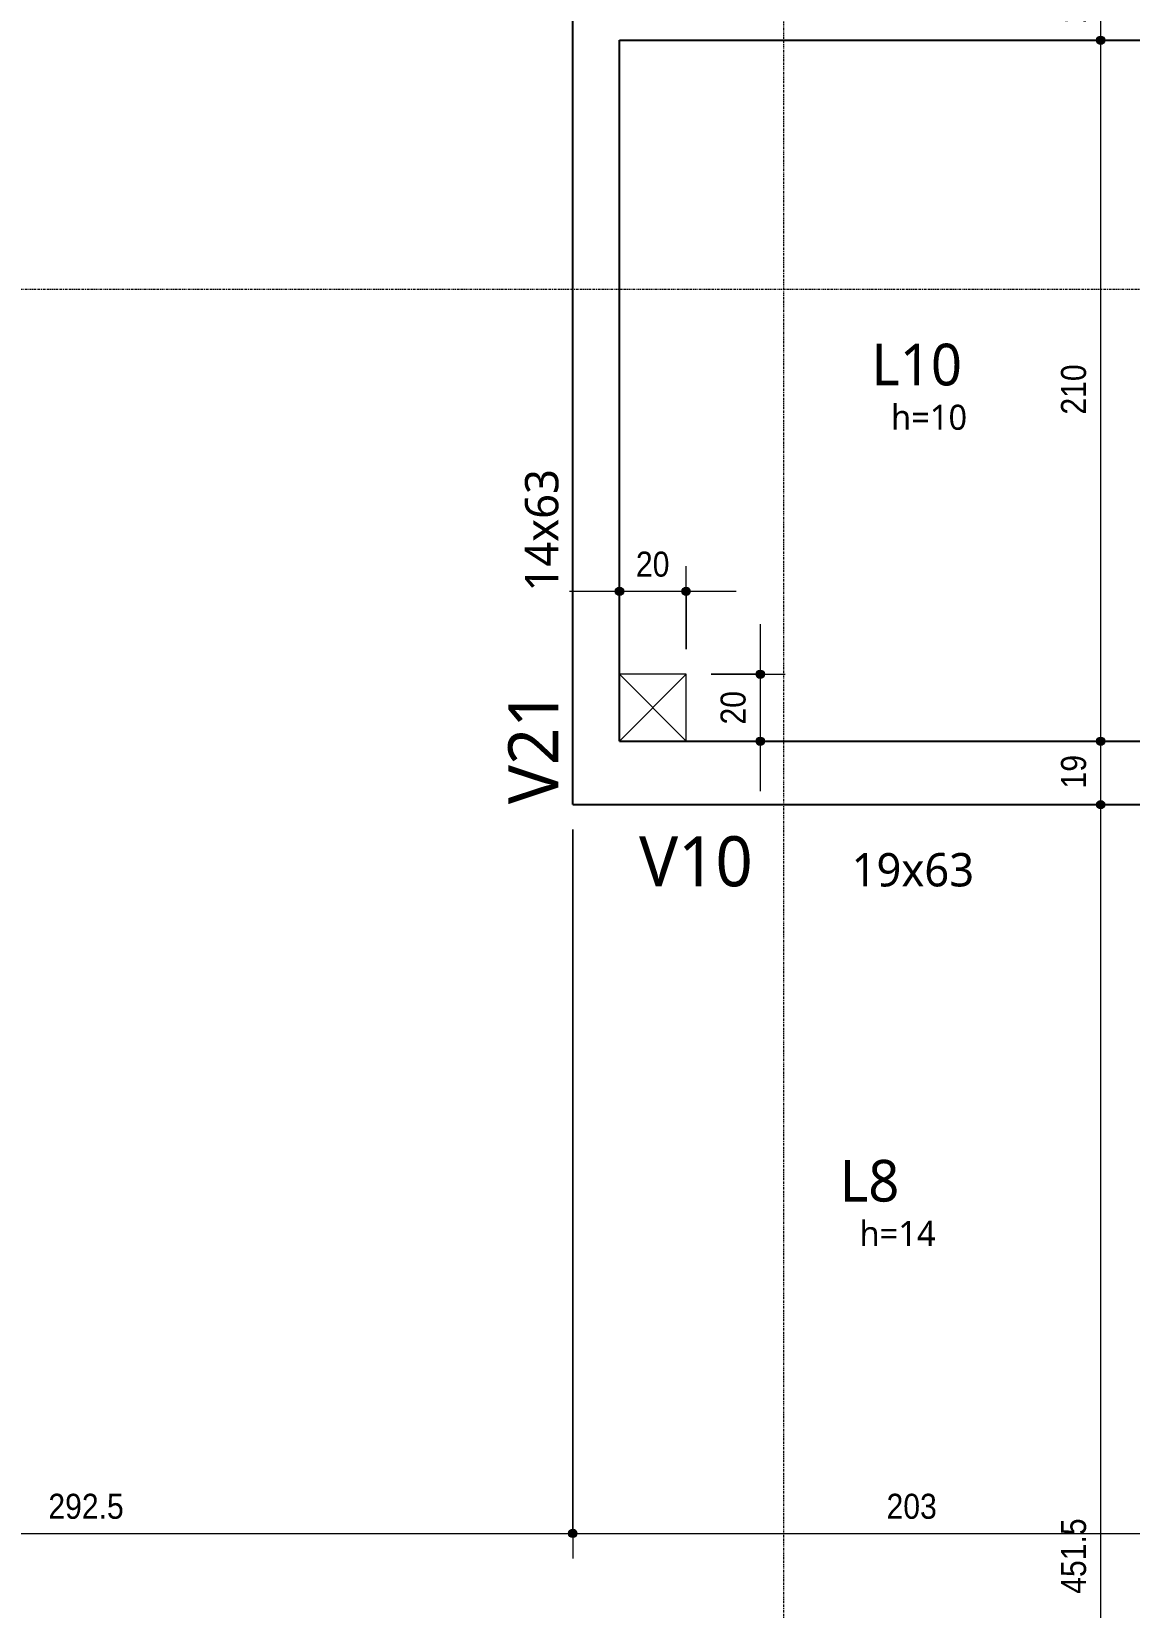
# Model space of a CAD drawing. Header units: centimetres. Extents: x -1968 to 25888, y -1244 to 84208.
# Drawn here: x -876.2 to -547.2, y -474.8 to -2.6 of the extents above; entities that cross this region are included whole.
import ezdxf

# ---------------------------------------------------------------- set-up
doc = ezdxf.new("R2010")
doc.units = ezdxf.units.CM
doc.linetypes.add('Centro de 6 mm', pattern=[1.32, 0.6, -0.24, 0.24, -0.24])
for name, color, linetype, lineweight in [('A-ANNO-DIMS', 7, 'Continuous', 9), ('A-ANNO-DIMS-50', 7, 'Continuous', 9), ('A-FLOR', 7, 'Continuous', 18), ('A-FLOR-IDEN', 7, 'Continuous', 9), ('G-ANNO-SYMB', 7, 'Continuous', 9), ('S-BEAM', 7, 'Continuous', 18), ('S-BEAM-IDEN', 7, 'Continuous', 9)]:
    doc.layers.add(name, color=color, linetype=linetype, lineweight=lineweight)
doc.styles.add('Fira Sans', font='', dxfattribs={"width": 0.9, "height": 7.5})
doc.styles.add('Gadugi', font='gadugi.ttf', dxfattribs={"height": 10})
doc.styles.add('Gadugi_1', font='gadugi.ttf', dxfattribs={"height": 15})
doc.styles.add('Gadugi_2', font='gadugi.ttf', dxfattribs={"height": 7.5})
doc.styles.add('Gadugi_3', font='gadugi.ttf', dxfattribs={"height": 12.5})
doc.styles.get('Fira Sans').set_extended_font_data('Fira Sans')
doc.dimstyles.new('PED_R80_1_5mm_ACIMA_As_ESQ__R00', dxfattribs={"dimscale": 30.48, "dimtxt": 10.229846, "dimasz": 0.328084, "dimexe": 0.246063, "dimexo": 0.246063, "dimgap": 0.049213, "dimtad": 1, "dimdec": 1, "dimrnd": 0.5, "dimdsep": 46, "dimtxsty": 'Fira Sans', "dimblk1": 'DOTSMALL', "dimblk2": 'DOTSMALL', "dimsah": 1, "dimcen": 0.09, "dimdle": 0.492126, "dimazin": 0, "dimtfac": 1, "dimtdec": 4, "dimtix": 1, "dimtmove": 0, "dimatfit": 3, "dimfxl": 1, "dimtvp": 1, "dimtolj": 1, "dimtzin": 0, "dimarcsym": 2})

# ---------------------------------------------------------------- blocks, each defined once
blk = doc.blocks.new('DIMBLOCK20-PL100 - FORMA DO PAVIMENTO TIPO')
at = {"layer": 'A-ANNO-DIMS-50', "true_color": 0x000032}
h = blk.add_hatch(color=178, dxfattribs=at)
edge = h.paths.add_edge_path(flags=0)
edge.add_arc((-555.81, -234.25), 1.25, 0, 360)
h = blk.add_hatch(color=178, dxfattribs=at)
edge = h.paths.add_edge_path(flags=0)
edge.add_arc((-555.81, -685.75), 1.25, 0, 360)
at = {"layer": 'A-ANNO-DIMS-50', "color": 178, "true_color": 0x000032}
for p, q in [((-550.08, -234.25), (-563.31, -234.25)), ((-555.81, -685.75), (-555.81, -234.25)), ((-555.81, -234.25), (-550.08, -234.25)), ((-550.08, -685.75), (-563.31, -685.75)), ((-555.81, -685.75), (-550.08, -685.75))]:
    blk.add_line(p, q, dxfattribs=at)
for centre in [(-555.81, -234.25), (-555.81, -685.75)]:
    blk.add_circle(centre, 1.25, dxfattribs=at)
at = {"layer": 'A-ANNO-DIMS-50', "color": 0, "insert": (-567.7, -470.69), "char_height": 7.5, "width": 25.6533, "attachment_point": 1, "rotation": 90, "line_spacing_factor": 1.049215, "style": 'Fira Sans'}
blk.add_mtext('451.5', dxfattribs=at)
blk = doc.blocks.new('_DotSmall')
at = {"color": 0, "linetype": 'ByBlock', "const_width": 0.5}
blk.add_lwpolyline([(-0.0625, 0, 1), (0.0625, 0, 1)], format="xyb", close=True, dxfattribs=at)
blk = doc.blocks.new('DIMBLOCK21-PL100 - FORMA DO PAVIMENTO TIPO')
at = {"layer": 'A-ANNO-DIMS-50', "true_color": 0x000032}
h = blk.add_hatch(color=178, dxfattribs=at)
edge = h.paths.add_edge_path(flags=0)
edge.add_arc((-555.81, -215.25), 1.25, 0, 360)
h = blk.add_hatch(color=178, dxfattribs=at)
edge = h.paths.add_edge_path(flags=0)
edge.add_arc((-555.81, -234.25), 1.25, 0, 360)
at = {"layer": 'A-ANNO-DIMS-50', "color": 178, "true_color": 0x000032}
for p, q in [((-550.08, -215.25), (-563.31, -215.25)), ((-555.81, -234.25), (-555.81, -215.25)), ((-555.81, -215.25), (-550.08, -215.25)), ((-550.08, -234.25), (-563.31, -234.25)), ((-555.81, -234.25), (-550.08, -234.25))]:
    blk.add_line(p, q, dxfattribs=at)
for centre in [(-555.81, -215.25), (-555.81, -234.25)]:
    blk.add_circle(centre, 1.25, dxfattribs=at)
at = {"layer": 'A-ANNO-DIMS-50', "color": 0, "insert": (-567.7, -229.41), "char_height": 7.5, "width": 11.1741, "attachment_point": 1, "rotation": 90, "line_spacing_factor": 1.049215, "style": 'Fira Sans'}
blk.add_mtext('19', dxfattribs=at)
blk = doc.blocks.new('DIMBLOCK22-PL100 - FORMA DO PAVIMENTO TIPO')
at = {"layer": 'A-ANNO-DIMS-50', "true_color": 0x000032}
h = blk.add_hatch(color=178, dxfattribs=at)
edge = h.paths.add_edge_path(flags=0)
edge.add_arc((-555.81, -5.25), 1.25, 0, 360)
h = blk.add_hatch(color=178, dxfattribs=at)
edge = h.paths.add_edge_path(flags=0)
edge.add_arc((-555.81, -215.25), 1.25, 0, 360)
at = {"layer": 'A-ANNO-DIMS-50', "color": 178, "true_color": 0x000032}
for p, q in [((-550.08, -5.25), (-563.31, -5.25)), ((-555.81, -215.25), (-555.81, -5.25)), ((-555.81, -5.25), (-550.08, -5.25)), ((-550.08, -215.25), (-563.31, -215.25)), ((-555.81, -215.25), (-550.08, -215.25))]:
    blk.add_line(p, q, dxfattribs=at)
for centre in [(-555.81, -5.25), (-555.81, -215.25)]:
    blk.add_circle(centre, 1.25, dxfattribs=at)
at = {"layer": 'A-ANNO-DIMS-50', "color": 0, "insert": (-567.7, -117.4), "char_height": 7.5, "width": 17.1547, "attachment_point": 1, "rotation": 90, "line_spacing_factor": 1.049215, "style": 'Fira Sans'}
blk.add_mtext('210', dxfattribs=at)
blk = doc.blocks.new('DIMBLOCK23-PL100 - FORMA DO PAVIMENTO TIPO')
at = {"layer": 'A-ANNO-DIMS-50', "true_color": 0x000032}
h = blk.add_hatch(color=178, dxfattribs=at)
edge = h.paths.add_edge_path(flags=0)
edge.add_arc((-555.81, 13.75), 1.25, 0, 360)
h = blk.add_hatch(color=178, dxfattribs=at)
edge = h.paths.add_edge_path(flags=0)
edge.add_arc((-555.81, -5.25), 1.25, 0, 360)
at = {"layer": 'A-ANNO-DIMS-50', "color": 178, "true_color": 0x000032}
for p, q in [((-550.08, 13.75), (-563.31, 13.75)), ((-555.81, -5.25), (-555.81, 13.75)), ((-555.81, 13.75), (-550.08, 13.75)), ((-550.08, -5.25), (-563.31, -5.25)), ((-555.81, -5.25), (-550.08, -5.25))]:
    blk.add_line(p, q, dxfattribs=at)
for centre in [(-555.81, 13.75), (-555.81, -5.25)]:
    blk.add_circle(centre, 1.25, dxfattribs=at)
at = {"layer": 'A-ANNO-DIMS-50', "color": 0, "insert": (-567.7, -0.41), "char_height": 7.5, "width": 11.1741, "attachment_point": 1, "rotation": 90, "line_spacing_factor": 1.049215, "style": 'Fira Sans'}
blk.add_mtext('19', dxfattribs=at)
blk = doc.blocks.new('DIMBLOCK126-PL100 - FORMA DO PAVIMENTO TIPO')
at = {"layer": 'A-ANNO-DIMS-50', "true_color": 0x000032}
h = blk.add_hatch(color=178, dxfattribs=at)
edge = h.paths.add_edge_path(flags=0)
edge.add_arc((-1006.5, -452.61), 1.25, 0, 360)
h = blk.add_hatch(color=178, dxfattribs=at)
edge = h.paths.add_edge_path(flags=0)
edge.add_arc((-714, -452.61), 1.25, 0, 360)
at = {"layer": 'A-ANNO-DIMS-50', "color": 178, "true_color": 0x000032}
for p, q in [((-714, -241.75), (-714, -460.11)), ((-714, -452.61), (-714, -241.75)), ((-1006.5, -458.34), (-1006.5, -445.11)), ((-1006.5, -452.61), (-714, -452.61)), ((-1006.5, -452.61), (-1006.5, -458.34))]:
    blk.add_line(p, q, dxfattribs=at)
for centre in [(-1006.5, -452.61), (-714, -452.61)]:
    blk.add_circle(centre, 1.25, dxfattribs=at)
at = {"layer": 'A-ANNO-DIMS-50', "color": 0, "insert": (-871.14, -440.72), "char_height": 7.5, "width": 26.1255, "attachment_point": 1, "line_spacing_factor": 1.049215, "style": 'Fira Sans'}
blk.add_mtext('292.5', dxfattribs=at)
blk = doc.blocks.new('DIMBLOCK127-PL100 - FORMA DO PAVIMENTO TIPO')
at = {"layer": 'A-ANNO-DIMS-50', "true_color": 0x000032}
h = blk.add_hatch(color=178, dxfattribs=at)
edge = h.paths.add_edge_path(flags=0)
edge.add_arc((-714, -452.61), 1.25, 0, 360)
h = blk.add_hatch(color=178, dxfattribs=at)
edge = h.paths.add_edge_path(flags=0)
edge.add_arc((-511, -452.61), 1.25, 0, 360)
at = {"layer": 'A-ANNO-DIMS-50', "color": 178, "true_color": 0x000032}
for p, q in [((-714, -241.75), (-714, -460.11)), ((-714, -452.61), (-714, -241.75)), ((-511, -241.75), (-511, -460.11)), ((-511, -452.61), (-511, -241.75)), ((-714, -452.61), (-511, -452.61))]:
    blk.add_line(p, q, dxfattribs=at)
for centre in [(-714, -452.61), (-511, -452.61)]:
    blk.add_circle(centre, 1.25, dxfattribs=at)
at = {"layer": 'A-ANNO-DIMS-50', "color": 0, "insert": (-619.98, -440.72), "char_height": 7.5, "width": 17.9416, "attachment_point": 1, "line_spacing_factor": 1.049215, "style": 'Fira Sans'}
blk.add_mtext('203', dxfattribs=at)
blk = doc.blocks.new('DIMBLOCK194-PL100 - FORMA DO PAVIMENTO TIPO')
at = {"layer": 'A-ANNO-DIMS-50', "true_color": 0x000032}
h = blk.add_hatch(color=178, dxfattribs=at)
edge = h.paths.add_edge_path(flags=0)
edge.add_arc((-700, -170.34), 1.25, 0, 360)
h = blk.add_hatch(color=178, dxfattribs=at)
edge = h.paths.add_edge_path(flags=0)
edge.add_arc((-680.04, -170.34), 1.25, 0, 360)
at = {"layer": 'A-ANNO-DIMS-50', "color": 178, "true_color": 0x000032}
for p, q in [((-700, -176.07), (-700, -162.84)), ((-680.04, -187.68), (-680.04, -162.84)), ((-715, -170.34), (-665.04, -170.34)), ((-700, -170.34), (-700, -176.07)), ((-680.04, -170.34), (-680.04, -187.68))]:
    blk.add_line(p, q, dxfattribs=at)
for centre in [(-700, -170.34), (-680.04, -170.34)]:
    blk.add_circle(centre, 1.25, dxfattribs=at)
at = {"layer": 'A-ANNO-DIMS-50', "color": 0, "insert": (-695.07, -158.45), "char_height": 7.5, "width": 12.1184, "attachment_point": 1, "line_spacing_factor": 1.049215, "style": 'Fira Sans'}
blk.add_mtext('20', dxfattribs=at)
blk = doc.blocks.new('DIMBLOCK195-PL100 - FORMA DO PAVIMENTO TIPO')
at = {"layer": 'A-ANNO-DIMS-50', "true_color": 0x000032}
h = blk.add_hatch(color=178, dxfattribs=at)
edge = h.paths.add_edge_path(flags=0)
edge.add_arc((-657.84, -195.18), 1.25, 0, 360)
h = blk.add_hatch(color=178, dxfattribs=at)
edge = h.paths.add_edge_path(flags=0)
edge.add_arc((-657.84, -215.25), 1.25, 0, 360)
at = {"layer": 'A-ANNO-DIMS-50', "color": 178, "true_color": 0x000032}
for p, q in [((-657.84, -180.18), (-657.84, -230.25)), ((-672.54, -195.18), (-650.34, -195.18)), ((-657.84, -195.18), (-672.54, -195.18)), ((-663.57, -215.25), (-650.34, -215.25)), ((-657.84, -215.25), (-663.57, -215.25))]:
    blk.add_line(p, q, dxfattribs=at)
for centre in [(-657.84, -195.18), (-657.84, -215.25)]:
    blk.add_circle(centre, 1.25, dxfattribs=at)
at = {"layer": 'A-ANNO-DIMS-50', "color": 0, "insert": (-669.72, -210.26), "char_height": 7.5, "width": 12.1184, "attachment_point": 1, "rotation": 90, "line_spacing_factor": 1.049215, "style": 'Fira Sans'}
blk.add_mtext('20', dxfattribs=at)

msp = doc.modelspace()

# ---------------------------------------------------------------- linework, layer by layer
at = {"lineweight": 18}
for p, q in [((-700, -215.25), (-680.04, -195.18)), ((-700, -195.18), (-680.04, -215.25))]:
    msp.add_line(p, q, dxfattribs=at)
at = {"layer": 'A-FLOR'}
for p, q in [((-680.04, -195.18), (-700, -195.18)), ((-680.04, -215.25), (-680.04, -195.18))]:
    msp.add_line(p, q, dxfattribs=at)
at = {"layer": 'G-ANNO-SYMB', "linetype": 'Centro de 6 mm'}
for p, q in [((-650.73, -1171.69), (-650.73, 475.68)), ((-1744.04, -79.8), (1729.21, -79.8))]:
    msp.add_line(p, q, dxfattribs=at)
at = {"layer": 'S-BEAM', "lineweight": 25}
for p, q in [((-714, -215.25), (-714, 390.25)), ((-700, -5.25), (-511, -5.25)), ((-700, -215.25), (-700, -5.25)), ((-714, -234.25), (-714, -215.25)), ((-700, -215.25), (-511, -215.25)), ((-714, -234.25), (-511, -234.25))]:
    msp.add_line(p, q, dxfattribs=at)

# ---------------------------------------------------------------- texts
at = {"layer": 'A-FLOR-IDEN', "attachment_point": 1}
for s, insert, char_height, width, style in [('L10', (-624.52, -96.16), 12.5, 33.27, 'Gadugi_3'), ('h=10', (-618.63, -114.45), 7.5, 29.6624, 'Gadugi_2'), ('L8', (-633.98, -340.69), 12.5, 21.6456, 'Gadugi_3'), ('h=14', (-628.08, -358.97), 7.5, 29.6624, 'Gadugi_2')]:
    msp.add_mtext(s, dxfattribs=dict(at, insert=insert, char_height=char_height, width=width, style=style))
at = {"layer": 'S-BEAM-IDEN', "attachment_point": 1, "rotation": 90}
for s, insert, char_height, width, style in [('14x63', (-728.32, -170.42), 10, 44.8945, 'Gadugi'), ('V21', (-733.35, -234.12), 15, 44.0928, 'Gadugi_1')]:
    msp.add_mtext(s, dxfattribs=dict(at, insert=insert, char_height=char_height, width=width, style=style))
at = {"layer": 'S-BEAM-IDEN', "attachment_point": 1}
for s, insert, char_height, width, style in [('V10', (-694.14, -243.73), 15, 44.0928, 'Gadugi_1'), ('19x63', (-630.44, -248.76), 10, 44.8945, 'Gadugi')]:
    msp.add_mtext(s, dxfattribs=dict(at, insert=insert, char_height=char_height, width=width, style=style))

# ---------------------------------------------------------------- dimensions: what is measured, and where the dimension line sits
at = {"layer": 'A-ANNO-DIMS', "color": 178, "true_color": 0x000032}
for base, p1, p2, override, picture, middle in [((-555.81, 13.75), (-557.58, -5.25), (-557.58, 13.75), {"dimpost": '<>', "dimfxl": 19}, 'DIMBLOCK23-PL100 - FORMA DO PAVIMENTO TIPO', (-561.18, 4.25)), ((-555.81, -5.25), (-557.58, -215.25), (-557.58, -5.25), {"dimpost": '<>', "dimfxl": 210}, 'DIMBLOCK22-PL100 - FORMA DO PAVIMENTO TIPO', (-561.13, -110.25)), ((-657.84, -215.25), (-680.04, -195.18), (-656.07, -215.25), {"dimpost": '<>', "dimfxl": 31.265656}, 'DIMBLOCK195-PL100 - FORMA DO PAVIMENTO TIPO', (-663.15, -205.21)), ((-555.81, -215.25), (-557.58, -234.25), (-557.58, -215.25), {"dimpost": '<>', "dimfxl": 19}, 'DIMBLOCK21-PL100 - FORMA DO PAVIMENTO TIPO', (-561.18, -224.75)), ((-555.81, -234.25), (-557.58, -685.75), (-557.58, -234.25), {"dimpost": '<>', "dimfxl": 451.5}, 'DIMBLOCK20-PL100 - FORMA DO PAVIMENTO TIPO', (-561.13, -460))]:
    dim = msp.add_linear_dim(base=base, p1=p1, p2=p2, angle=90, dimstyle='PED_R80_1_5mm_ACIMA_As_ESQ__R00', override=override, dxfattribs=at)
    dim.commit()
    dim.dimension.update_dxf_attribs({"geometry": picture, "text_midpoint": middle})
for base, p1, p2, override, picture, middle in [((-680.04, -170.34), (-700, -168.57), (-680.04, -195.18), {"dimpost": '<>', "dimfxl": 33.26235}, 'DIMBLOCK194-PL100 - FORMA DO PAVIMENTO TIPO', (-690.02, -165.02)), ((-714, -452.61), (-1006.5, -450.84), (-714, -234.25), {"dimpost": '<>', "dimfxl": 363.960539}, 'DIMBLOCK126-PL100 - FORMA DO PAVIMENTO TIPO', (-860.25, -447.24)), ((-511, -452.61), (-714, -234.25), (-511, -234.25), {"dimpost": '<>', "dimfxl": 203}, 'DIMBLOCK127-PL100 - FORMA DO PAVIMENTO TIPO', (-612.5, -447.29))]:
    dim = msp.add_linear_dim(base=base, p1=p1, p2=p2, dimstyle='PED_R80_1_5mm_ACIMA_As_ESQ__R00', override=override, dxfattribs=at)
    dim.commit()
    dim.dimension.update_dxf_attribs({"geometry": picture, "text_midpoint": middle})

doc.saveas('drawing.dxf')
